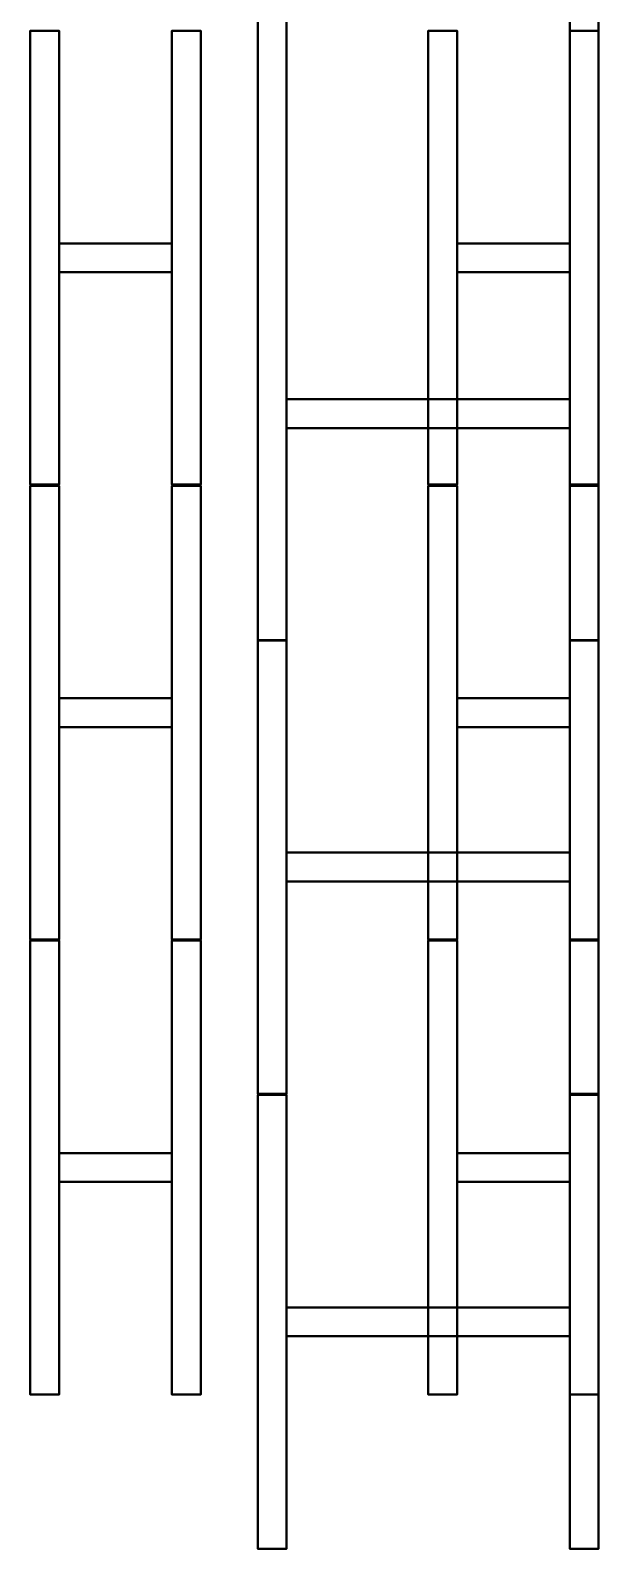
# Model space of a CAD drawing. Header units: millimetres. Extents: x 243124 to 273071, y 145208 to 177017.
# Drawn here: x 272550 to 273050, y 145208 to 146543 of the extents above; entities that cross this region are included whole.
import ezdxf

# ---------------------------------------------------------------- set-up
doc = ezdxf.new("R2010")
doc.units = ezdxf.units.MM
for name, color, linetype in [('I-INST-RED-BMS-HDT', 1, 'Continuous'), ('I-INST-RED-BMS-HDT @ 1', 1, 'Continuous'), ('I-INST-YELLOW-DCS-HDT @ 1', 2, 'Continuous'), ('INST-ORANGE-SIS-HDT @ 1', 30, 'Continuous')]:
    doc.layers.add(name, color=color, linetype=linetype)

# ---------------------------------------------------------------- blocks, each defined once
blk = doc.blocks.new('*U21')
at = {"lineweight": 35}
mesh = blk.add_polyface(dxfattribs=at)
corners = [(-150, 3999), (-150, 3600), (-150, 3600, 117), (-150, 3999, 117)]
mesh.append_faces([[corners[k] for k in face] for face in [(0, 1, 2, 3)]])
mesh = blk.add_polyface(dxfattribs=at)
corners = [(-150, 3999, 117), (-150, 3600, 117), (-124.6, 3600, 117), (-124.6, 3999, 117)]
mesh.append_faces([[corners[k] for k in face] for face in [(0, 1, 2, 3)]])
mesh = blk.add_polyface(dxfattribs=at)
corners = [(-124.6, 3999), (-124.6, 3600), (-150, 3600), (-150, 3999)]
mesh.append_faces([[corners[k] for k in face] for face in [(0, 1, 2, 3)]])
mesh = blk.add_polyface(dxfattribs=at)
corners = [(-124.6, 3999, 117), (-124.6, 3600, 117), (-124.6, 3600), (-124.6, 3999)]
mesh.append_faces([[corners[k] for k in face] for face in [(0, 1, 2, 3)]])
mesh = blk.add_polyface(dxfattribs=at)
corners = [(0, 3999), (0, 3600), (-25.4, 3600), (-25.4, 3999)]
mesh.append_faces([[corners[k] for k in face] for face in [(0, 1, 2, 3)]])
mesh = blk.add_polyface(dxfattribs=at)
corners = [(-25.4, 3999), (-25.4, 3600), (-25.4, 3600, 117), (-25.4, 3999, 117)]
mesh.append_faces([[corners[k] for k in face] for face in [(0, 1, 2, 3)]])
mesh = blk.add_polyface(dxfattribs=at)
corners = [(-25.4, 3999, 117), (-25.4, 3600, 117), (0, 3600, 117), (0, 3999, 117)]
mesh.append_faces([[corners[k] for k in face] for face in [(0, 1, 2, 3)]])
mesh = blk.add_polyface(dxfattribs=at)
corners = [(0, 3999, 117), (0, 3600, 117), (0, 3600), (0, 3999)]
mesh.append_faces([[corners[k] for k in face] for face in [(0, 1, 2, 3)]])
mesh = blk.add_polyface(dxfattribs=at)
corners = [(-124.6, 3786.8, 25.4), (-25.4, 3786.8, 25.4), (-25.4, 3812.2, 25.4), (-124.6, 3812.2, 25.4)]
mesh.append_faces([[corners[k] for k in face] for face in [(0, 1, 2, 3)]])
mesh = blk.add_polyface(dxfattribs=at)
corners = [(-124.6, 3812.2, 25.4), (-25.4, 3812.2, 25.4), (-25.4, 3812.2), (-124.6, 3812.2)]
mesh.append_faces([[corners[k] for k in face] for face in [(0, 1, 2, 3)]])
mesh = blk.add_polyface(dxfattribs=at)
corners = [(-124.6, 3812.2), (-25.4, 3812.2), (-25.4, 3786.8), (-124.6, 3786.8)]
mesh.append_faces([[corners[k] for k in face] for face in [(0, 1, 2, 3)]])
mesh = blk.add_polyface(dxfattribs=at)
corners = [(-124.6, 3786.8), (-25.4, 3786.8), (-25.4, 3786.8, 25.4), (-124.6, 3786.8, 25.4)]
mesh.append_faces([[corners[k] for k in face] for face in [(0, 1, 2, 3)]])
mesh = blk.add_polyface(dxfattribs=at)
corners = [(-150, 3599), (-150, 3200), (-150, 3200, 117), (-150, 3599, 117)]
mesh.append_faces([[corners[k] for k in face] for face in [(0, 1, 2, 3)]])
mesh = blk.add_polyface(dxfattribs=at)
corners = [(-150, 3599, 117), (-150, 3200, 117), (-124.6, 3200, 117), (-124.6, 3599, 117)]
mesh.append_faces([[corners[k] for k in face] for face in [(0, 1, 2, 3)]])
mesh = blk.add_polyface(dxfattribs=at)
corners = [(-124.6, 3599), (-124.6, 3200), (-150, 3200), (-150, 3599)]
mesh.append_faces([[corners[k] for k in face] for face in [(0, 1, 2, 3)]])
mesh = blk.add_polyface(dxfattribs=at)
corners = [(-124.6, 3599, 117), (-124.6, 3200, 117), (-124.6, 3200), (-124.6, 3599)]
mesh.append_faces([[corners[k] for k in face] for face in [(0, 1, 2, 3)]])
mesh = blk.add_polyface(dxfattribs=at)
corners = [(0, 3599), (0, 3200), (-25.4, 3200), (-25.4, 3599)]
mesh.append_faces([[corners[k] for k in face] for face in [(0, 1, 2, 3)]])
mesh = blk.add_polyface(dxfattribs=at)
corners = [(-25.4, 3599), (-25.4, 3200), (-25.4, 3200, 117), (-25.4, 3599, 117)]
mesh.append_faces([[corners[k] for k in face] for face in [(0, 1, 2, 3)]])
mesh = blk.add_polyface(dxfattribs=at)
corners = [(-25.4, 3599, 117), (-25.4, 3200, 117), (0, 3200, 117), (0, 3599, 117)]
mesh.append_faces([[corners[k] for k in face] for face in [(0, 1, 2, 3)]])
mesh = blk.add_polyface(dxfattribs=at)
corners = [(0, 3599, 117), (0, 3200, 117), (0, 3200), (0, 3599)]
mesh.append_faces([[corners[k] for k in face] for face in [(0, 1, 2, 3)]])
mesh = blk.add_polyface(dxfattribs=at)
corners = [(-124.6, 3386.8, 25.4), (-25.4, 3386.8, 25.4), (-25.4, 3412.2, 25.4), (-124.6, 3412.2, 25.4)]
mesh.append_faces([[corners[k] for k in face] for face in [(0, 1, 2, 3)]])
mesh = blk.add_polyface(dxfattribs=at)
corners = [(-124.6, 3412.2, 25.4), (-25.4, 3412.2, 25.4), (-25.4, 3412.2), (-124.6, 3412.2)]
mesh.append_faces([[corners[k] for k in face] for face in [(0, 1, 2, 3)]])
mesh = blk.add_polyface(dxfattribs=at)
corners = [(-124.6, 3412.2), (-25.4, 3412.2), (-25.4, 3386.8), (-124.6, 3386.8)]
mesh.append_faces([[corners[k] for k in face] for face in [(0, 1, 2, 3)]])
mesh = blk.add_polyface(dxfattribs=at)
corners = [(-124.6, 3386.8), (-25.4, 3386.8), (-25.4, 3386.8, 25.4), (-124.6, 3386.8, 25.4)]
mesh.append_faces([[corners[k] for k in face] for face in [(0, 1, 2, 3)]])
mesh = blk.add_polyface(dxfattribs=at)
corners = [(-150, 3199), (-150, 2800), (-150, 2800, 117), (-150, 3199, 117)]
mesh.append_faces([[corners[k] for k in face] for face in [(0, 1, 2, 3)]])
mesh = blk.add_polyface(dxfattribs=at)
corners = [(-150, 3199, 117), (-150, 2800, 117), (-124.6, 2800, 117), (-124.6, 3199, 117)]
mesh.append_faces([[corners[k] for k in face] for face in [(0, 1, 2, 3)]])
mesh = blk.add_polyface(dxfattribs=at)
corners = [(-124.6, 3199), (-124.6, 2800), (-150, 2800), (-150, 3199)]
mesh.append_faces([[corners[k] for k in face] for face in [(0, 1, 2, 3)]])
mesh = blk.add_polyface(dxfattribs=at)
corners = [(-124.6, 3199, 117), (-124.6, 2800, 117), (-124.6, 2800), (-124.6, 3199)]
mesh.append_faces([[corners[k] for k in face] for face in [(0, 1, 2, 3)]])
mesh = blk.add_polyface(dxfattribs=at)
corners = [(0, 3199), (0, 2800), (-25.4, 2800), (-25.4, 3199)]
mesh.append_faces([[corners[k] for k in face] for face in [(0, 1, 2, 3)]])
mesh = blk.add_polyface(dxfattribs=at)
corners = [(-25.4, 3199), (-25.4, 2800), (-25.4, 2800, 117), (-25.4, 3199, 117)]
mesh.append_faces([[corners[k] for k in face] for face in [(0, 1, 2, 3)]])
mesh = blk.add_polyface(dxfattribs=at)
corners = [(-25.4, 3199, 117), (-25.4, 2800, 117), (0, 2800, 117), (0, 3199, 117)]
mesh.append_faces([[corners[k] for k in face] for face in [(0, 1, 2, 3)]])
mesh = blk.add_polyface(dxfattribs=at)
corners = [(0, 3199, 117), (0, 2800, 117), (0, 2800), (0, 3199)]
mesh.append_faces([[corners[k] for k in face] for face in [(0, 1, 2, 3)]])
mesh = blk.add_polyface(dxfattribs=at)
corners = [(-124.6, 2986.8, 25.4), (-25.4, 2986.8, 25.4), (-25.4, 3012.2, 25.4), (-124.6, 3012.2, 25.4)]
mesh.append_faces([[corners[k] for k in face] for face in [(0, 1, 2, 3)]])
mesh = blk.add_polyface(dxfattribs=at)
corners = [(-124.6, 3012.2, 25.4), (-25.4, 3012.2, 25.4), (-25.4, 3012.2), (-124.6, 3012.2)]
mesh.append_faces([[corners[k] for k in face] for face in [(0, 1, 2, 3)]])
mesh = blk.add_polyface(dxfattribs=at)
corners = [(-124.6, 3012.2), (-25.4, 3012.2), (-25.4, 2986.8), (-124.6, 2986.8)]
mesh.append_faces([[corners[k] for k in face] for face in [(0, 1, 2, 3)]])
mesh = blk.add_polyface(dxfattribs=at)
corners = [(-124.6, 2986.8), (-25.4, 2986.8), (-25.4, 2986.8, 25.4), (-124.6, 2986.8, 25.4)]
mesh.append_faces([[corners[k] for k in face] for face in [(0, 1, 2, 3)]])
blk = doc.blocks.new('HY-ST115 TRAMO RECTO 300')
at = {"lineweight": 35}
mesh = blk.add_polyface(dxfattribs=at)
corners = [(0, 300), (0, 274.6), (0, 274.6, 115), (0, 300, 115), (0, 0, 115), (0, 25.4, 115), (0, 25.4), (0, 0)]
mesh.append_faces([[corners[k] for k in face] for face in [(2, 3, 0, 1), (4, 5, 6, 7)]])
mesh = blk.add_polyface(dxfattribs=at)
corners = [(2999, 300), (0, 300), (0, 300, 115), (2999, 300, 115)]
mesh.append_faces([[corners[k] for k in face] for face in [(0, 1, 2, 3)]])
mesh = blk.add_polyface(dxfattribs=at)
corners = [(2999, 300, 92), (0, 300, 115), (0, 274.6, 115), (2999, 274.6, 92)]
mesh.append_faces([[corners[k] for k in face] for face in [(0, 1, 2, 3)]])
mesh = blk.add_polyface(dxfattribs=at)
corners = [(2999, 274.6), (0, 274.6), (0, 300), (2999, 300)]
mesh.append_faces([[corners[k] for k in face] for face in [(0, 1, 2, 3)]])
mesh = blk.add_polyface(dxfattribs=at)
corners = [(2999, 300), (2999, 300, 115), (2999, 274.6, 115), (2999, 274.6), (2999, 0, 115), (2999, 0), (2999, 25.4), (2999, 25.4, 115)]
mesh.append_faces([[corners[k] for k in face] for face in [(0, 1, 2, 3), (6, 7, 4, 5)]])
mesh = blk.add_polyface(dxfattribs=at)
corners = [(3000, 300), (3000, 274.6), (3000, 274.6, 115), (3000, 300, 115), (3000, 0, 115), (3000, 25.4, 115), (3000, 25.4), (3000, 0)]
mesh.append_faces([[corners[k] for k in face] for face in [(2, 3, 0, 1), (4, 5, 6, 7)]])
mesh = blk.add_polyface(dxfattribs=at)
corners = [(2999, 274.6, 115), (0, 274.6, 115), (0, 274.6), (2999, 274.6)]
mesh.append_faces([[corners[k] for k in face] for face in [(0, 1, 2, 3)]])
mesh = blk.add_polyface(dxfattribs=at)
corners = [(186.8, 274.6), (186.8, 25.4), (186.8, 25.4, 25.4), (186.8, 274.6, 25.4)]
mesh.append_faces([[corners[k] for k in face] for face in [(0, 1, 2, 3)]])
mesh = blk.add_polyface(dxfattribs=at)
corners = [(186.8, 274.6, 25.4), (186.8, 25.4, 25.4), (212.2, 25.4, 25.4), (212.2, 274.6, 25.4)]
mesh.append_faces([[corners[k] for k in face] for face in [(0, 1, 2, 3)]])
mesh = blk.add_polyface(dxfattribs=at)
corners = [(212.2, 274.6), (212.2, 25.4), (186.8, 25.4), (186.8, 274.6)]
mesh.append_faces([[corners[k] for k in face] for face in [(0, 1, 2, 3)]])
mesh = blk.add_polyface(dxfattribs=at)
corners = [(212.2, 274.6, 25.4), (212.2, 25.4, 25.4), (212.2, 25.4), (212.2, 274.6)]
mesh.append_faces([[corners[k] for k in face] for face in [(0, 1, 2, 3)]])
mesh = blk.add_polyface(dxfattribs=at)
corners = [(586.8, 274.6), (586.8, 25.4), (586.8, 25.4, 25.4), (586.8, 274.6, 25.4)]
mesh.append_faces([[corners[k] for k in face] for face in [(0, 1, 2, 3)]])
mesh = blk.add_polyface(dxfattribs=at)
corners = [(586.8, 274.6, 25.4), (586.8, 25.4, 25.4), (612.2, 25.4, 25.4), (612.2, 274.6, 25.4)]
mesh.append_faces([[corners[k] for k in face] for face in [(0, 1, 2, 3)]])
mesh = blk.add_polyface(dxfattribs=at)
corners = [(612.2, 274.6), (612.2, 25.4), (586.8, 25.4), (586.8, 274.6)]
mesh.append_faces([[corners[k] for k in face] for face in [(0, 1, 2, 3)]])
mesh = blk.add_polyface(dxfattribs=at)
corners = [(612.2, 274.6, 25.4), (612.2, 25.4, 25.4), (612.2, 25.4), (612.2, 274.6)]
mesh.append_faces([[corners[k] for k in face] for face in [(0, 1, 2, 3)]])
mesh = blk.add_polyface(dxfattribs=at)
corners = [(986.8, 274.6), (986.8, 25.4), (986.8, 25.4, 25.4), (986.8, 274.6, 25.4)]
mesh.append_faces([[corners[k] for k in face] for face in [(0, 1, 2, 3)]])
mesh = blk.add_polyface(dxfattribs=at)
corners = [(986.8, 274.6, 25.4), (986.8, 25.4, 25.4), (1012.2, 25.4, 25.4), (1012.2, 274.6, 25.4)]
mesh.append_faces([[corners[k] for k in face] for face in [(0, 1, 2, 3)]])
mesh = blk.add_polyface(dxfattribs=at)
corners = [(1012.2, 274.6), (1012.2, 25.4), (986.8, 25.4), (986.8, 274.6)]
mesh.append_faces([[corners[k] for k in face] for face in [(0, 1, 2, 3)]])
mesh = blk.add_polyface(dxfattribs=at)
corners = [(1012.2, 274.6, 25.4), (1012.2, 25.4, 25.4), (1012.2, 25.4), (1012.2, 274.6)]
mesh.append_faces([[corners[k] for k in face] for face in [(0, 1, 2, 3)]])
mesh = blk.add_polyface(dxfattribs=at)
corners = [(1386.8, 274.6), (1386.8, 25.4), (1386.8, 25.4, 25.4), (1386.8, 274.6, 25.4)]
mesh.append_faces([[corners[k] for k in face] for face in [(0, 1, 2, 3)]])
mesh = blk.add_polyface(dxfattribs=at)
corners = [(1386.8, 274.6, 25.4), (1386.8, 25.4, 25.4), (1412.2, 25.4, 25.4), (1412.2, 274.6, 25.4)]
mesh.append_faces([[corners[k] for k in face] for face in [(0, 1, 2, 3)]])
mesh = blk.add_polyface(dxfattribs=at)
corners = [(1412.2, 274.6), (1412.2, 25.4), (1386.8, 25.4), (1386.8, 274.6)]
mesh.append_faces([[corners[k] for k in face] for face in [(0, 1, 2, 3)]])
mesh = blk.add_polyface(dxfattribs=at)
corners = [(1412.2, 274.6, 25.4), (1412.2, 25.4, 25.4), (1412.2, 25.4), (1412.2, 274.6)]
mesh.append_faces([[corners[k] for k in face] for face in [(0, 1, 2, 3)]])
mesh = blk.add_polyface(dxfattribs=at)
corners = [(1786.8, 274.6), (1786.8, 25.4), (1786.8, 25.4, 25.4), (1786.8, 274.6, 25.4)]
mesh.append_faces([[corners[k] for k in face] for face in [(0, 1, 2, 3)]])
mesh = blk.add_polyface(dxfattribs=at)
corners = [(1786.8, 274.6, 25.4), (1786.8, 25.4, 25.4), (1812.2, 25.4, 25.4), (1812.2, 274.6, 25.4)]
mesh.append_faces([[corners[k] for k in face] for face in [(0, 1, 2, 3)]])
mesh = blk.add_polyface(dxfattribs=at)
corners = [(1812.2, 274.6), (1812.2, 25.4), (1786.8, 25.4), (1786.8, 274.6)]
mesh.append_faces([[corners[k] for k in face] for face in [(0, 1, 2, 3)]])
mesh = blk.add_polyface(dxfattribs=at)
corners = [(1812.2, 274.6, 25.4), (1812.2, 25.4, 25.4), (1812.2, 25.4), (1812.2, 274.6)]
mesh.append_faces([[corners[k] for k in face] for face in [(0, 1, 2, 3)]])
mesh = blk.add_polyface(dxfattribs=at)
corners = [(2186.8, 274.6), (2186.8, 25.4), (2186.8, 25.4, 25.4), (2186.8, 274.6, 25.4)]
mesh.append_faces([[corners[k] for k in face] for face in [(0, 1, 2, 3)]])
mesh = blk.add_polyface(dxfattribs=at)
corners = [(2186.8, 274.6, 25.4), (2186.8, 25.4, 25.4), (2212.2, 25.4, 25.4), (2212.2, 274.6, 25.4)]
mesh.append_faces([[corners[k] for k in face] for face in [(0, 1, 2, 3)]])
mesh = blk.add_polyface(dxfattribs=at)
corners = [(2212.2, 274.6), (2212.2, 25.4), (2186.8, 25.4), (2186.8, 274.6)]
mesh.append_faces([[corners[k] for k in face] for face in [(0, 1, 2, 3)]])
mesh = blk.add_polyface(dxfattribs=at)
corners = [(2212.2, 274.6, 25.4), (2212.2, 25.4, 25.4), (2212.2, 25.4), (2212.2, 274.6)]
mesh.append_faces([[corners[k] for k in face] for face in [(0, 1, 2, 3)]])
mesh = blk.add_polyface(dxfattribs=at)
corners = [(2586.8, 274.6), (2586.8, 25.4), (2586.8, 25.4, 25.4), (2586.8, 274.6, 25.4)]
mesh.append_faces([[corners[k] for k in face] for face in [(0, 1, 2, 3)]])
mesh = blk.add_polyface(dxfattribs=at)
corners = [(2586.8, 274.6, 25.4), (2586.8, 25.4, 25.4), (2612.2, 25.4, 25.4), (2612.2, 274.6, 25.4)]
mesh.append_faces([[corners[k] for k in face] for face in [(0, 1, 2, 3)]])
mesh = blk.add_polyface(dxfattribs=at)
corners = [(2612.2, 274.6), (2612.2, 25.4), (2586.8, 25.4), (2586.8, 274.6)]
mesh.append_faces([[corners[k] for k in face] for face in [(0, 1, 2, 3)]])
mesh = blk.add_polyface(dxfattribs=at)
corners = [(2612.2, 274.6, 25.4), (2612.2, 25.4, 25.4), (2612.2, 25.4), (2612.2, 274.6)]
mesh.append_faces([[corners[k] for k in face] for face in [(0, 1, 2, 3)]])
mesh = blk.add_polyface(dxfattribs=at)
corners = [(2999, 0), (0, 0), (0, 25.4), (2999, 25.4)]
mesh.append_faces([[corners[k] for k in face] for face in [(0, 1, 2, 3)]])
mesh = blk.add_polyface(dxfattribs=at)
corners = [(2999, 25.4), (0, 25.4), (0, 25.4, 115), (2999, 25.4, 115)]
mesh.append_faces([[corners[k] for k in face] for face in [(0, 1, 2, 3)]])
mesh = blk.add_polyface(dxfattribs=at)
corners = [(2999, 25.4, 115), (0, 25.4, 115), (0, 0, 115), (2999, 0, 115)]
mesh.append_faces([[corners[k] for k in face] for face in [(0, 1, 2, 3)]])
mesh = blk.add_polyface(dxfattribs=at)
corners = [(600, 0, 0), (574.6, 0, 0), (574.6, 0, 115), (600, 0, 115), (0, 0, 115), (0, 0, 115), (0, 0, 0), (0, 0, 0)]
mesh.append_faces([[corners[k] for k in face] for face in [(0, 1, 2, 3), (6, 7, 4, 5)]])
mesh = blk.add_polyface(dxfattribs=at)
corners = [(2999, 0, 115), (0, 0, 115), (0, 0), (2999, 0)]
mesh.append_faces([[corners[k] for k in face] for face in [(0, 1, 2, 3)]])
blk = doc.blocks.new('*U22')
at = {"lineweight": 35}
mesh = blk.add_polyface(dxfattribs=at)
corners = [(-274.6, 799), (-274.6, 400), (-300, 400), (-300, 799)]
mesh.append_faces([[corners[k] for k in face] for face in [(0, 1, 2, 3)]])
mesh = blk.add_polyface(dxfattribs=at)
corners = [(-300, 799, 115), (-300, 400, 115), (-274.6, 400, 115), (-274.6, 799, 115)]
mesh.append_faces([[corners[k] for k in face] for face in [(0, 1, 2, 3)]])
mesh = blk.add_polyface(dxfattribs=at)
corners = [(-300, 799), (-300, 400), (-300, 400, 115), (-300, 799, 115)]
mesh.append_faces([[corners[k] for k in face] for face in [(0, 1, 2, 3)]])
mesh = blk.add_polyface(dxfattribs=at)
corners = [(-274.6, 799, 115), (-274.6, 400, 115), (-274.6, 400), (-274.6, 799)]
mesh.append_faces([[corners[k] for k in face] for face in [(0, 1, 2, 3)]])
mesh = blk.add_polyface(dxfattribs=at)
corners = [(-25.4, 799, 115), (-25.4, 400, 115), (0, 400, 115), (0, 799, 115)]
mesh.append_faces([[corners[k] for k in face] for face in [(0, 1, 2, 3)]])
mesh = blk.add_polyface(dxfattribs=at)
corners = [(-25.4, 799), (-25.4, 400), (-25.4, 400, 115), (-25.4, 799, 115)]
mesh.append_faces([[corners[k] for k in face] for face in [(0, 1, 2, 3)]])
mesh = blk.add_polyface(dxfattribs=at)
corners = [(0, 799), (0, 400), (-25.4, 400), (-25.4, 799)]
mesh.append_faces([[corners[k] for k in face] for face in [(0, 1, 2, 3)]])
mesh = blk.add_polyface(dxfattribs=at)
corners = [(0, 799, 115), (0, 400, 115), (0, 400), (0, 799)]
mesh.append_faces([[corners[k] for k in face] for face in [(0, 1, 2, 3)]])
mesh = blk.add_polyface(dxfattribs=at)
corners = [(-274.6, 612.2), (-25.4, 612.2), (-25.4, 586.8), (-274.6, 586.8)]
mesh.append_faces([[corners[k] for k in face] for face in [(0, 1, 2, 3)]])
mesh = blk.add_polyface(dxfattribs=at)
corners = [(-274.6, 612.2, 25.4), (-25.4, 612.2, 25.4), (-25.4, 612.2), (-274.6, 612.2)]
mesh.append_faces([[corners[k] for k in face] for face in [(0, 1, 2, 3)]])
mesh = blk.add_polyface(dxfattribs=at)
corners = [(-274.6, 586.8, 25.4), (-25.4, 586.8, 25.4), (-25.4, 612.2, 25.4), (-274.6, 612.2, 25.4)]
mesh.append_faces([[corners[k] for k in face] for face in [(0, 1, 2, 3)]])
mesh = blk.add_polyface(dxfattribs=at)
corners = [(-274.6, 586.8), (-25.4, 586.8), (-25.4, 586.8, 25.4), (-274.6, 586.8, 25.4)]
mesh.append_faces([[corners[k] for k in face] for face in [(0, 1, 2, 3)]])
mesh = blk.add_polyface(dxfattribs=at)
corners = [(-300, 399), (-300, 0), (-300, 0, 115), (-300, 399, 115)]
mesh.append_faces([[corners[k] for k in face] for face in [(0, 1, 2, 3)]])
mesh = blk.add_polyface(dxfattribs=at)
corners = [(-300, 399, 115), (-300, 0, 115), (-274.6, 0, 115), (-274.6, 399, 115)]
mesh.append_faces([[corners[k] for k in face] for face in [(0, 1, 2, 3)]])
mesh = blk.add_polyface(dxfattribs=at)
corners = [(-274.6, 399), (-274.6, 0), (-300, 0), (-300, 399)]
mesh.append_faces([[corners[k] for k in face] for face in [(0, 1, 2, 3)]])
mesh = blk.add_polyface(dxfattribs=at)
corners = [(-274.6, 399, 115), (-274.6, 0, 115), (-274.6, 0), (-274.6, 399)]
mesh.append_faces([[corners[k] for k in face] for face in [(0, 1, 2, 3)]])
mesh = blk.add_polyface(dxfattribs=at)
corners = [(0, 399), (0, 0), (-25.4, 0), (-25.4, 399)]
mesh.append_faces([[corners[k] for k in face] for face in [(0, 1, 2, 3)]])
mesh = blk.add_polyface(dxfattribs=at)
corners = [(-25.4, 399), (-25.4, 0), (-25.4, 0, 115), (-25.4, 399, 115)]
mesh.append_faces([[corners[k] for k in face] for face in [(0, 1, 2, 3)]])
mesh = blk.add_polyface(dxfattribs=at)
corners = [(-25.4, 399, 115), (-25.4, 0, 115), (0, 0, 115), (0, 399, 115)]
mesh.append_faces([[corners[k] for k in face] for face in [(0, 1, 2, 3)]])
mesh = blk.add_polyface(dxfattribs=at)
corners = [(0, 399, 115), (0, 0, 115), (0, 0), (0, 399)]
mesh.append_faces([[corners[k] for k in face] for face in [(0, 1, 2, 3)]])
mesh = blk.add_polyface(dxfattribs=at)
corners = [(-274.6, 186.8, 25.4), (-25.4, 186.8, 25.4), (-25.4, 212.2, 25.4), (-274.6, 212.2, 25.4)]
mesh.append_faces([[corners[k] for k in face] for face in [(0, 1, 2, 3)]])
mesh = blk.add_polyface(dxfattribs=at)
corners = [(-274.6, 212.2, 25.4), (-25.4, 212.2, 25.4), (-25.4, 212.2), (-274.6, 212.2)]
mesh.append_faces([[corners[k] for k in face] for face in [(0, 1, 2, 3)]])
mesh = blk.add_polyface(dxfattribs=at)
corners = [(-274.6, 212.2), (-25.4, 212.2), (-25.4, 186.8), (-274.6, 186.8)]
mesh.append_faces([[corners[k] for k in face] for face in [(0, 1, 2, 3)]])
mesh = blk.add_polyface(dxfattribs=at)
corners = [(-274.6, 186.8), (-25.4, 186.8), (-25.4, 186.8, 25.4), (-274.6, 186.8, 25.4)]
mesh.append_faces([[corners[k] for k in face] for face in [(0, 1, 2, 3)]])
mesh = blk.add_polyface(dxfattribs=at)
corners = [(-300, 0), (-274.6, 0), (-274.6, 0, 115), (-300, 0, 115), (0, 0, 115), (-25.4, 0, 115), (-25.4, 0), (0, 0)]
mesh.append_faces([[corners[k] for k in face] for face in [(2, 3, 0, 1), (4, 5, 6, 7)]])
blk = doc.blocks.new('*U23')
at = {"lineweight": 35}
mesh = blk.add_polyface(dxfattribs=at)
corners = [(-150, 3999), (-150, 3600), (-150, 3600, 117), (-150, 3999, 117)]
mesh.append_faces([[corners[k] for k in face] for face in [(0, 1, 2, 3)]])
mesh = blk.add_polyface(dxfattribs=at)
corners = [(-150, 3999, 117), (-150, 3600, 117), (-124.6, 3600, 117), (-124.6, 3999, 117)]
mesh.append_faces([[corners[k] for k in face] for face in [(0, 1, 2, 3)]])
mesh = blk.add_polyface(dxfattribs=at)
corners = [(-124.6, 3999), (-124.6, 3600), (-150, 3600), (-150, 3999)]
mesh.append_faces([[corners[k] for k in face] for face in [(0, 1, 2, 3)]])
mesh = blk.add_polyface(dxfattribs=at)
corners = [(-124.6, 3999, 117), (-124.6, 3600, 117), (-124.6, 3600), (-124.6, 3999)]
mesh.append_faces([[corners[k] for k in face] for face in [(0, 1, 2, 3)]])
mesh = blk.add_polyface(dxfattribs=at)
corners = [(0, 3999), (0, 3600), (-25.4, 3600), (-25.4, 3999)]
mesh.append_faces([[corners[k] for k in face] for face in [(0, 1, 2, 3)]])
mesh = blk.add_polyface(dxfattribs=at)
corners = [(-25.4, 3999), (-25.4, 3600), (-25.4, 3600, 117), (-25.4, 3999, 117)]
mesh.append_faces([[corners[k] for k in face] for face in [(0, 1, 2, 3)]])
mesh = blk.add_polyface(dxfattribs=at)
corners = [(-25.4, 3999, 117), (-25.4, 3600, 117), (0, 3600, 117), (0, 3999, 117)]
mesh.append_faces([[corners[k] for k in face] for face in [(0, 1, 2, 3)]])
mesh = blk.add_polyface(dxfattribs=at)
corners = [(0, 3999, 117), (0, 3600, 117), (0, 3600), (0, 3999)]
mesh.append_faces([[corners[k] for k in face] for face in [(0, 1, 2, 3)]])
mesh = blk.add_polyface(dxfattribs=at)
corners = [(-124.6, 3786.8, 25.4), (-25.4, 3786.8, 25.4), (-25.4, 3812.2, 25.4), (-124.6, 3812.2, 25.4)]
mesh.append_faces([[corners[k] for k in face] for face in [(0, 1, 2, 3)]])
mesh = blk.add_polyface(dxfattribs=at)
corners = [(-124.6, 3812.2, 25.4), (-25.4, 3812.2, 25.4), (-25.4, 3812.2), (-124.6, 3812.2)]
mesh.append_faces([[corners[k] for k in face] for face in [(0, 1, 2, 3)]])
mesh = blk.add_polyface(dxfattribs=at)
corners = [(-124.6, 3812.2), (-25.4, 3812.2), (-25.4, 3786.8), (-124.6, 3786.8)]
mesh.append_faces([[corners[k] for k in face] for face in [(0, 1, 2, 3)]])
mesh = blk.add_polyface(dxfattribs=at)
corners = [(-124.6, 3786.8), (-25.4, 3786.8), (-25.4, 3786.8, 25.4), (-124.6, 3786.8, 25.4)]
mesh.append_faces([[corners[k] for k in face] for face in [(0, 1, 2, 3)]])
mesh = blk.add_polyface(dxfattribs=at)
corners = [(-150, 3599), (-150, 3200), (-150, 3200, 117), (-150, 3599, 117)]
mesh.append_faces([[corners[k] for k in face] for face in [(0, 1, 2, 3)]])
mesh = blk.add_polyface(dxfattribs=at)
corners = [(-150, 3599, 117), (-150, 3200, 117), (-124.6, 3200, 117), (-124.6, 3599, 117)]
mesh.append_faces([[corners[k] for k in face] for face in [(0, 1, 2, 3)]])
mesh = blk.add_polyface(dxfattribs=at)
corners = [(-124.6, 3599), (-124.6, 3200), (-150, 3200), (-150, 3599)]
mesh.append_faces([[corners[k] for k in face] for face in [(0, 1, 2, 3)]])
mesh = blk.add_polyface(dxfattribs=at)
corners = [(-124.6, 3599, 117), (-124.6, 3200, 117), (-124.6, 3200), (-124.6, 3599)]
mesh.append_faces([[corners[k] for k in face] for face in [(0, 1, 2, 3)]])
mesh = blk.add_polyface(dxfattribs=at)
corners = [(0, 3599), (0, 3200), (-25.4, 3200), (-25.4, 3599)]
mesh.append_faces([[corners[k] for k in face] for face in [(0, 1, 2, 3)]])
mesh = blk.add_polyface(dxfattribs=at)
corners = [(-25.4, 3599), (-25.4, 3200), (-25.4, 3200, 117), (-25.4, 3599, 117)]
mesh.append_faces([[corners[k] for k in face] for face in [(0, 1, 2, 3)]])
mesh = blk.add_polyface(dxfattribs=at)
corners = [(-25.4, 3599, 117), (-25.4, 3200, 117), (0, 3200, 117), (0, 3599, 117)]
mesh.append_faces([[corners[k] for k in face] for face in [(0, 1, 2, 3)]])
mesh = blk.add_polyface(dxfattribs=at)
corners = [(0, 3599, 117), (0, 3200, 117), (0, 3200), (0, 3599)]
mesh.append_faces([[corners[k] for k in face] for face in [(0, 1, 2, 3)]])
mesh = blk.add_polyface(dxfattribs=at)
corners = [(-124.6, 3386.8, 25.4), (-25.4, 3386.8, 25.4), (-25.4, 3412.2, 25.4), (-124.6, 3412.2, 25.4)]
mesh.append_faces([[corners[k] for k in face] for face in [(0, 1, 2, 3)]])
mesh = blk.add_polyface(dxfattribs=at)
corners = [(-124.6, 3412.2, 25.4), (-25.4, 3412.2, 25.4), (-25.4, 3412.2), (-124.6, 3412.2)]
mesh.append_faces([[corners[k] for k in face] for face in [(0, 1, 2, 3)]])
mesh = blk.add_polyface(dxfattribs=at)
corners = [(-124.6, 3412.2), (-25.4, 3412.2), (-25.4, 3386.8), (-124.6, 3386.8)]
mesh.append_faces([[corners[k] for k in face] for face in [(0, 1, 2, 3)]])
mesh = blk.add_polyface(dxfattribs=at)
corners = [(-124.6, 3386.8), (-25.4, 3386.8), (-25.4, 3386.8, 25.4), (-124.6, 3386.8, 25.4)]
mesh.append_faces([[corners[k] for k in face] for face in [(0, 1, 2, 3)]])
mesh = blk.add_polyface(dxfattribs=at)
corners = [(-150, 3199), (-150, 2800), (-150, 2800, 117), (-150, 3199, 117)]
mesh.append_faces([[corners[k] for k in face] for face in [(0, 1, 2, 3)]])
mesh = blk.add_polyface(dxfattribs=at)
corners = [(-150, 3199, 117), (-150, 2800, 117), (-124.6, 2800, 117), (-124.6, 3199, 117)]
mesh.append_faces([[corners[k] for k in face] for face in [(0, 1, 2, 3)]])
mesh = blk.add_polyface(dxfattribs=at)
corners = [(-124.6, 3199), (-124.6, 2800), (-150, 2800), (-150, 3199)]
mesh.append_faces([[corners[k] for k in face] for face in [(0, 1, 2, 3)]])
mesh = blk.add_polyface(dxfattribs=at)
corners = [(-124.6, 3199, 117), (-124.6, 2800, 117), (-124.6, 2800), (-124.6, 3199)]
mesh.append_faces([[corners[k] for k in face] for face in [(0, 1, 2, 3)]])
mesh = blk.add_polyface(dxfattribs=at)
corners = [(0, 3199), (0, 2800), (-25.4, 2800), (-25.4, 3199)]
mesh.append_faces([[corners[k] for k in face] for face in [(0, 1, 2, 3)]])
mesh = blk.add_polyface(dxfattribs=at)
corners = [(-25.4, 3199), (-25.4, 2800), (-25.4, 2800, 117), (-25.4, 3199, 117)]
mesh.append_faces([[corners[k] for k in face] for face in [(0, 1, 2, 3)]])
mesh = blk.add_polyface(dxfattribs=at)
corners = [(-25.4, 3199, 117), (-25.4, 2800, 117), (0, 2800, 117), (0, 3199, 117)]
mesh.append_faces([[corners[k] for k in face] for face in [(0, 1, 2, 3)]])
mesh = blk.add_polyface(dxfattribs=at)
corners = [(0, 3199, 117), (0, 2800, 117), (0, 2800), (0, 3199)]
mesh.append_faces([[corners[k] for k in face] for face in [(0, 1, 2, 3)]])
mesh = blk.add_polyface(dxfattribs=at)
corners = [(-124.6, 2986.8, 25.4), (-25.4, 2986.8, 25.4), (-25.4, 3012.2, 25.4), (-124.6, 3012.2, 25.4)]
mesh.append_faces([[corners[k] for k in face] for face in [(0, 1, 2, 3)]])
mesh = blk.add_polyface(dxfattribs=at)
corners = [(-124.6, 3012.2, 25.4), (-25.4, 3012.2, 25.4), (-25.4, 3012.2), (-124.6, 3012.2)]
mesh.append_faces([[corners[k] for k in face] for face in [(0, 1, 2, 3)]])
mesh = blk.add_polyface(dxfattribs=at)
corners = [(-124.6, 3012.2), (-25.4, 3012.2), (-25.4, 2986.8), (-124.6, 2986.8)]
mesh.append_faces([[corners[k] for k in face] for face in [(0, 1, 2, 3)]])
mesh = blk.add_polyface(dxfattribs=at)
corners = [(-124.6, 2986.8), (-25.4, 2986.8), (-25.4, 2986.8, 25.4), (-124.6, 2986.8, 25.4)]
mesh.append_faces([[corners[k] for k in face] for face in [(0, 1, 2, 3)]])

msp = doc.modelspace()

# ---------------------------------------------------------------- block references
at = {"layer": 'I-INST-RED-BMS-HDT', "ltscale": 3, "xscale": -0.9999144201968334, "yscale": 0.9999144201968334, "zscale": 0.9999144201968334, "rotation": 270}
msp.add_blockref('HY-ST115 TRAMO RECTO 300', (272750.1, 146007, 102950), dxfattribs=at)
at = {"layer": 'I-INST-RED-BMS-HDT @ 1', "ltscale": 3, "xscale": -1, "rotation": 180}
msp.add_blockref('*U22', (273050.1, 146007.3, 102950), dxfattribs=at)
at = {"layer": 'I-INST-YELLOW-DCS-HDT @ 1', "ltscale": 3, "rotation": 180}
msp.add_blockref('*U21', (272900.1, 149343, 102600), dxfattribs=at)
at = {"layer": 'INST-ORANGE-SIS-HDT @ 1', "ltscale": 3, "rotation": 180}
msp.add_blockref('*U23', (272550, 149343, 102600), dxfattribs=at)

doc.saveas('drawing.dxf')
